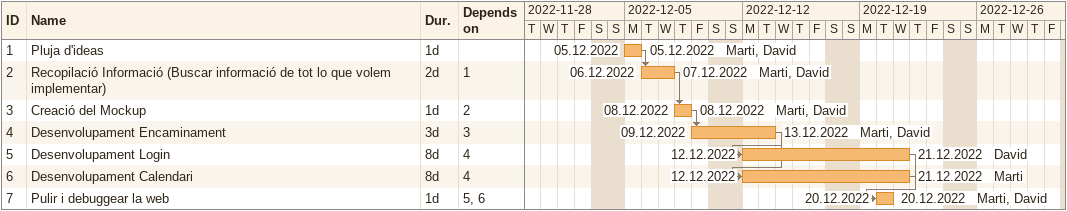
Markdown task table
| ID | Task | Duration | Start | Finish | Predecessors | Resources |
|---|---|---|---|---|---|---|
| 1 | Pluja d'ideas | 1d | 2022-12-05 | 2022-12-05 |  | Marti, David |
| 2 | Recopilació Informació (Buscar informació de tot lo que volem implementar) | 2d | 2022-12-06 | 2022-12-07 | 1 | Marti, David |
| 3 | Creació del Mockup | 1d | 2022-12-08 | 2022-12-08 | 2 | Marti, David |
| 4 | Desenvolupament Encaminament | 3d | 2022-12-09 | 2022-12-13 | 3 | Marti, David |
| 5 | Desenvolupament Login | 8d | 2022-12-12 | 2022-12-21 | 4 | David |
| 6 | Desenvolupament Calendari | 8d | 2022-12-12 | 2022-12-21 | 4 | Marti |
| 7 | Pulir i debuggear la web | 1d | 2022-12-20 | 2022-12-20 | 5, 6 | Marti, David |
